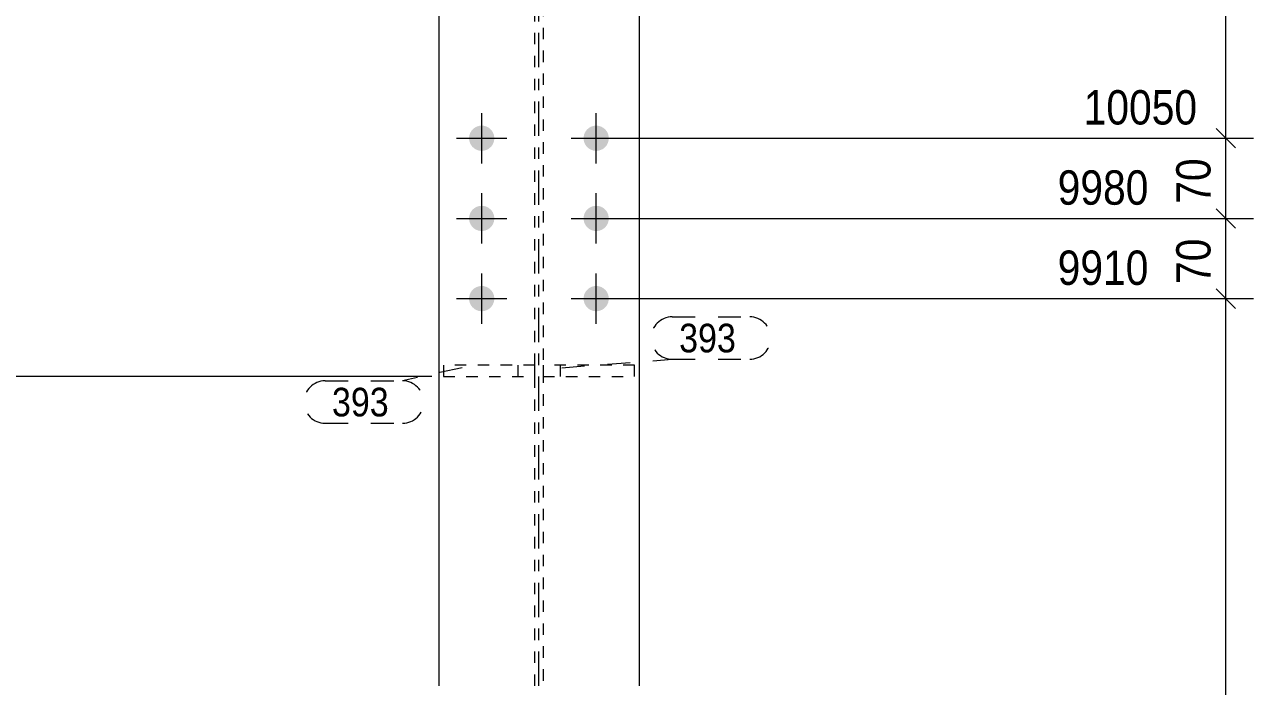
# Model space of a CAD drawing. Header units: millimetres. Extents: x 2 to 825, y 1 to 579.
# Drawn here: x 100.1 to 207.5, y 427 to 484.7 of the extents above; entities that cross this region are included whole.
import ezdxf

# ---------------------------------------------------------------- set-up
doc = ezdxf.new("R2010")
doc.units = ezdxf.units.MM
for name, pattern in [('XKITLINE00', [0]), ('XKITLINE01', [4, 1, -1, 1, -1]), ('XKITLINE02', [4, 2, -2]), ('XKITLINE03', [6, 3, -1, 1, -1])]:
    doc.linetypes.add(name, pattern=pattern)
for name, color, linetype, lineweight in [('Bolt', 3, 'Continuous', 0), ('Dimensions', 7, 'Continuous', 0), ('Part', 2, 'Continuous', 0), ('PartMark', 7, 'Continuous', 0)]:
    doc.layers.add(name, color=color, linetype=linetype, lineweight=lineweight)
doc.styles.add('ARIAL', font='ARIAL.TTF')

# ---------------------------------------------------------------- blocks, each defined once
blk = doc.blocks.new('*A55')
at = {"layer": 'Bolt'}
for points in [[(138.96, 474.84), (138.96, 474.87), (138.96, 474.89), (138.96, 474.92), (138.96, 474.95), (138.97, 474.97), (138.97, 475), (138.98, 475.03), (138.98, 475.05), (138.99, 475.08), (139, 475.11), (139, 475.13), (139.01, 475.16), (139.02, 475.18), (139.03, 475.21), (139.04, 475.23), (139.05, 475.26), (139.06, 475.28), (139.07, 475.31), (139.09, 475.33), (139.1, 475.35), (139.11, 475.38), (139.13, 475.4), (139.14, 475.42), (139.16, 475.45), (139.17, 475.47), (139.19, 475.49), (139.21, 475.51), (139.22, 475.53), (139.24, 475.55), (139.26, 475.57), (139.28, 475.59), (139.3, 475.61), (139.32, 475.63), (139.34, 475.64), (139.36, 475.66), (139.38, 475.68), (139.4, 475.7), (139.42, 475.71), (139.44, 475.73), (139.47, 475.74), (139.49, 475.76), (139.51, 475.77), (139.54, 475.78), (139.56, 475.79), (139.59, 475.81), (139.61, 475.82), (139.64, 475.83), (139.66, 475.84), (139.69, 475.85), (139.71, 475.86), (139.74, 475.86), (139.76, 475.87), (139.79, 475.88), (139.82, 475.89), (139.84, 475.89), (139.87, 475.9), (139.89, 475.9), (139.92, 475.9), (139.95, 475.91), (139.98, 475.91), (140, 475.91), (140.03, 475.91), (140.06, 475.91), (140.08, 475.91), (140.11, 475.91), (140.14, 475.91), (140.16, 475.91), (140.19, 475.9), (140.22, 475.9), (140.24, 475.9), (140.27, 475.89), (140.3, 475.89), (140.32, 475.88), (140.35, 475.87), (140.38, 475.86), (140.4, 475.86), (140.43, 475.85), (140.45, 475.84), (140.48, 475.83), (140.5, 475.82), (140.53, 475.81), (140.55, 475.79), (140.57, 475.78), (140.6, 475.77), (140.62, 475.76), (140.64, 475.74), (140.67, 475.73), (140.69, 475.71), (140.71, 475.7), (140.73, 475.68), (140.75, 475.66), (140.77, 475.64), (140.79, 475.63), (140.81, 475.61), (140.83, 475.59), (140.85, 475.57), (140.87, 475.55), (140.89, 475.53), (140.91, 475.51), (140.92, 475.49), (140.94, 475.47), (140.96, 475.45), (140.97, 475.42), (140.99, 475.4), (141, 475.38), (141.01, 475.35), (141.03, 475.33), (141.04, 475.31), (141.05, 475.28), (141.06, 475.26), (141.07, 475.23), (141.08, 475.21), (141.09, 475.18), (141.1, 475.16), (141.11, 475.13), (141.12, 475.11), (141.12, 475.08), (141.13, 475.05), (141.13, 475.03), (141.14, 475), (141.14, 474.97), (141.15, 474.95), (141.15, 474.92), (141.15, 474.89), (141.15, 474.87), (141.16, 474.84), (141.16, 474.81), (141.16, 474.78), (141.15, 474.76), (141.15, 474.73), (141.15, 474.7), (141.15, 474.68), (141.14, 474.65), (141.14, 474.62), (141.13, 474.6), (141.13, 474.57), (141.12, 474.54), (141.12, 474.52), (141.11, 474.49), (141.1, 474.47), (141.09, 474.44), (141.08, 474.42), (141.07, 474.39), (141.06, 474.37), (141.05, 474.34), (141.04, 474.32), (141.03, 474.29), (141.01, 474.27), (141, 474.25), (140.99, 474.22), (140.97, 474.2), (140.96, 474.18), (140.94, 474.16), (140.92, 474.13), (140.91, 474.11), (140.89, 474.09), (140.87, 474.07), (140.85, 474.05), (140.83, 474.03), (140.81, 474.02), (140.79, 474), (140.77, 473.98), (140.75, 473.96), (140.73, 473.94), (140.71, 473.93), (140.69, 473.91), (140.67, 473.9), (140.64, 473.88), (140.62, 473.87), (140.6, 473.85), (140.57, 473.84), (140.55, 473.83), (140.53, 473.82), (140.5, 473.81), (140.48, 473.8), (140.45, 473.79), (140.43, 473.78), (140.4, 473.77), (140.38, 473.76), (140.35, 473.75), (140.32, 473.74), (140.3, 473.74), (140.27, 473.73), (140.24, 473.73), (140.22, 473.72), (140.19, 473.72), (140.16, 473.72), (140.14, 473.71), (140.11, 473.71), (140.08, 473.71), (140.06, 473.71), (140.03, 473.71), (140, 473.71), (139.98, 473.71), (139.95, 473.72), (139.92, 473.72), (139.89, 473.72), (139.87, 473.73), (139.84, 473.73), (139.82, 473.74), (139.79, 473.74), (139.76, 473.75), (139.74, 473.76), (139.71, 473.77), (139.69, 473.78), (139.66, 473.79), (139.64, 473.8), (139.61, 473.81), (139.59, 473.82), (139.56, 473.83), (139.54, 473.84), (139.51, 473.85), (139.49, 473.87), (139.47, 473.88), (139.44, 473.9), (139.42, 473.91), (139.4, 473.93), (139.38, 473.94), (139.36, 473.96), (139.34, 473.98), (139.32, 474), (139.3, 474.02), (139.28, 474.03), (139.26, 474.05), (139.24, 474.07), (139.22, 474.09), (139.21, 474.11), (139.19, 474.13), (139.17, 474.16), (139.16, 474.18), (139.14, 474.2), (139.13, 474.22), (139.11, 474.25), (139.1, 474.27), (139.09, 474.29), (139.07, 474.32), (139.06, 474.34), (139.05, 474.37), (139.04, 474.39), (139.03, 474.42), (139.02, 474.44), (139.01, 474.47), (139, 474.49), (139, 474.52), (138.99, 474.54), (138.98, 474.57), (138.98, 474.6), (138.97, 474.62), (138.97, 474.65), (138.96, 474.68), (138.96, 474.7), (138.96, 474.73), (138.96, 474.76), (138.96, 474.78), (138.96, 474.81)], [(148.96, 474.84), (148.96, 474.87), (148.96, 474.89), (148.96, 474.92), (148.96, 474.95), (148.97, 474.97), (148.97, 475), (148.98, 475.03), (148.98, 475.05), (148.99, 475.08), (149, 475.11), (149, 475.13), (149.01, 475.16), (149.02, 475.18), (149.03, 475.21), (149.04, 475.23), (149.05, 475.26), (149.06, 475.28), (149.07, 475.31), (149.09, 475.33), (149.1, 475.35), (149.11, 475.38), (149.13, 475.4), (149.14, 475.42), (149.16, 475.45), (149.17, 475.47), (149.19, 475.49), (149.21, 475.51), (149.22, 475.53), (149.24, 475.55), (149.26, 475.57), (149.28, 475.59), (149.3, 475.61), (149.32, 475.63), (149.34, 475.64), (149.36, 475.66), (149.38, 475.68), (149.4, 475.7), (149.42, 475.71), (149.44, 475.73), (149.47, 475.74), (149.49, 475.76), (149.51, 475.77), (149.54, 475.78), (149.56, 475.79), (149.59, 475.81), (149.61, 475.82), (149.64, 475.83), (149.66, 475.84), (149.69, 475.85), (149.71, 475.86), (149.74, 475.86), (149.76, 475.87), (149.79, 475.88), (149.82, 475.89), (149.84, 475.89), (149.87, 475.9), (149.89, 475.9), (149.92, 475.9), (149.95, 475.91), (149.98, 475.91), (150, 475.91), (150.03, 475.91), (150.06, 475.91), (150.08, 475.91), (150.11, 475.91), (150.14, 475.91), (150.16, 475.91), (150.19, 475.9), (150.22, 475.9), (150.24, 475.9), (150.27, 475.89), (150.3, 475.89), (150.32, 475.88), (150.35, 475.87), (150.38, 475.86), (150.4, 475.86), (150.43, 475.85), (150.45, 475.84), (150.48, 475.83), (150.5, 475.82), (150.53, 475.81), (150.55, 475.79), (150.57, 475.78), (150.6, 475.77), (150.62, 475.76), (150.64, 475.74), (150.67, 475.73), (150.69, 475.71), (150.71, 475.7), (150.73, 475.68), (150.75, 475.66), (150.77, 475.64), (150.79, 475.63), (150.81, 475.61), (150.83, 475.59), (150.85, 475.57), (150.87, 475.55), (150.89, 475.53), (150.91, 475.51), (150.92, 475.49), (150.94, 475.47), (150.96, 475.45), (150.97, 475.42), (150.99, 475.4), (151, 475.38), (151.01, 475.35), (151.03, 475.33), (151.04, 475.31), (151.05, 475.28), (151.06, 475.26), (151.07, 475.23), (151.08, 475.21), (151.09, 475.18), (151.1, 475.16), (151.11, 475.13), (151.12, 475.11), (151.12, 475.08), (151.13, 475.05), (151.13, 475.03), (151.14, 475), (151.14, 474.97), (151.15, 474.95), (151.15, 474.92), (151.15, 474.89), (151.15, 474.87), (151.16, 474.84), (151.16, 474.81), (151.16, 474.78), (151.15, 474.76), (151.15, 474.73), (151.15, 474.7), (151.15, 474.68), (151.14, 474.65), (151.14, 474.62), (151.13, 474.6), (151.13, 474.57), (151.12, 474.54), (151.12, 474.52), (151.11, 474.49), (151.1, 474.47), (151.09, 474.44), (151.08, 474.42), (151.07, 474.39), (151.06, 474.37), (151.05, 474.34), (151.04, 474.32), (151.03, 474.29), (151.01, 474.27), (151, 474.25), (150.99, 474.22), (150.97, 474.2), (150.96, 474.18), (150.94, 474.16), (150.92, 474.13), (150.91, 474.11), (150.89, 474.09), (150.87, 474.07), (150.85, 474.05), (150.83, 474.03), (150.81, 474.02), (150.79, 474), (150.77, 473.98), (150.75, 473.96), (150.73, 473.94), (150.71, 473.93), (150.69, 473.91), (150.67, 473.9), (150.64, 473.88), (150.62, 473.87), (150.6, 473.85), (150.57, 473.84), (150.55, 473.83), (150.53, 473.82), (150.5, 473.81), (150.48, 473.8), (150.45, 473.79), (150.43, 473.78), (150.4, 473.77), (150.38, 473.76), (150.35, 473.75), (150.32, 473.74), (150.3, 473.74), (150.27, 473.73), (150.24, 473.73), (150.22, 473.72), (150.19, 473.72), (150.16, 473.72), (150.14, 473.71), (150.11, 473.71), (150.08, 473.71), (150.06, 473.71), (150.03, 473.71), (150, 473.71), (149.98, 473.71), (149.95, 473.72), (149.92, 473.72), (149.89, 473.72), (149.87, 473.73), (149.84, 473.73), (149.82, 473.74), (149.79, 473.74), (149.76, 473.75), (149.74, 473.76), (149.71, 473.77), (149.69, 473.78), (149.66, 473.79), (149.64, 473.8), (149.61, 473.81), (149.59, 473.82), (149.56, 473.83), (149.54, 473.84), (149.51, 473.85), (149.49, 473.87), (149.47, 473.88), (149.44, 473.9), (149.42, 473.91), (149.4, 473.93), (149.38, 473.94), (149.36, 473.96), (149.34, 473.98), (149.32, 474), (149.3, 474.02), (149.28, 474.03), (149.26, 474.05), (149.24, 474.07), (149.22, 474.09), (149.21, 474.11), (149.19, 474.13), (149.17, 474.16), (149.16, 474.18), (149.14, 474.2), (149.13, 474.22), (149.11, 474.25), (149.1, 474.27), (149.09, 474.29), (149.07, 474.32), (149.06, 474.34), (149.05, 474.37), (149.04, 474.39), (149.03, 474.42), (149.02, 474.44), (149.01, 474.47), (149, 474.49), (149, 474.52), (148.99, 474.54), (148.98, 474.57), (148.98, 474.6), (148.97, 474.62), (148.97, 474.65), (148.96, 474.68), (148.96, 474.7), (148.96, 474.73), (148.96, 474.76), (148.96, 474.78), (148.96, 474.81)], [(138.96, 467.84), (138.96, 467.87), (138.96, 467.89), (138.96, 467.92), (138.96, 467.95), (138.97, 467.97), (138.97, 468), (138.98, 468.03), (138.98, 468.05), (138.99, 468.08), (139, 468.11), (139, 468.13), (139.01, 468.16), (139.02, 468.18), (139.03, 468.21), (139.04, 468.23), (139.05, 468.26), (139.06, 468.28), (139.07, 468.31), (139.09, 468.33), (139.1, 468.35), (139.11, 468.38), (139.13, 468.4), (139.14, 468.42), (139.16, 468.45), (139.17, 468.47), (139.19, 468.49), (139.21, 468.51), (139.22, 468.53), (139.24, 468.55), (139.26, 468.57), (139.28, 468.59), (139.3, 468.61), (139.32, 468.63), (139.34, 468.64), (139.36, 468.66), (139.38, 468.68), (139.4, 468.7), (139.42, 468.71), (139.44, 468.73), (139.47, 468.74), (139.49, 468.76), (139.51, 468.77), (139.54, 468.78), (139.56, 468.79), (139.59, 468.81), (139.61, 468.82), (139.64, 468.83), (139.66, 468.84), (139.69, 468.85), (139.71, 468.86), (139.74, 468.86), (139.76, 468.87), (139.79, 468.88), (139.82, 468.89), (139.84, 468.89), (139.87, 468.9), (139.89, 468.9), (139.92, 468.9), (139.95, 468.91), (139.98, 468.91), (140, 468.91), (140.03, 468.91), (140.06, 468.91), (140.08, 468.91), (140.11, 468.91), (140.14, 468.91), (140.16, 468.91), (140.19, 468.9), (140.22, 468.9), (140.24, 468.9), (140.27, 468.89), (140.3, 468.89), (140.32, 468.88), (140.35, 468.87), (140.38, 468.86), (140.4, 468.86), (140.43, 468.85), (140.45, 468.84), (140.48, 468.83), (140.5, 468.82), (140.53, 468.81), (140.55, 468.79), (140.57, 468.78), (140.6, 468.77), (140.62, 468.76), (140.64, 468.74), (140.67, 468.73), (140.69, 468.71), (140.71, 468.7), (140.73, 468.68), (140.75, 468.66), (140.77, 468.64), (140.79, 468.63), (140.81, 468.61), (140.83, 468.59), (140.85, 468.57), (140.87, 468.55), (140.89, 468.53), (140.91, 468.51), (140.92, 468.49), (140.94, 468.47), (140.96, 468.45), (140.97, 468.42), (140.99, 468.4), (141, 468.38), (141.01, 468.35), (141.03, 468.33), (141.04, 468.31), (141.05, 468.28), (141.06, 468.26), (141.07, 468.23), (141.08, 468.21), (141.09, 468.18), (141.1, 468.16), (141.11, 468.13), (141.12, 468.11), (141.12, 468.08), (141.13, 468.05), (141.13, 468.03), (141.14, 468), (141.14, 467.97), (141.15, 467.95), (141.15, 467.92), (141.15, 467.89), (141.15, 467.87), (141.16, 467.84), (141.16, 467.81), (141.16, 467.78), (141.15, 467.76), (141.15, 467.73), (141.15, 467.7), (141.15, 467.68), (141.14, 467.65), (141.14, 467.62), (141.13, 467.6), (141.13, 467.57), (141.12, 467.54), (141.12, 467.52), (141.11, 467.49), (141.1, 467.47), (141.09, 467.44), (141.08, 467.42), (141.07, 467.39), (141.06, 467.37), (141.05, 467.34), (141.04, 467.32), (141.03, 467.29), (141.01, 467.27), (141, 467.25), (140.99, 467.22), (140.97, 467.2), (140.96, 467.18), (140.94, 467.16), (140.92, 467.13), (140.91, 467.11), (140.89, 467.09), (140.87, 467.07), (140.85, 467.05), (140.83, 467.03), (140.81, 467.02), (140.79, 467), (140.77, 466.98), (140.75, 466.96), (140.73, 466.94), (140.71, 466.93), (140.69, 466.91), (140.67, 466.9), (140.64, 466.88), (140.62, 466.87), (140.6, 466.85), (140.57, 466.84), (140.55, 466.83), (140.53, 466.82), (140.5, 466.81), (140.48, 466.8), (140.45, 466.79), (140.43, 466.78), (140.4, 466.77), (140.38, 466.76), (140.35, 466.75), (140.32, 466.74), (140.3, 466.74), (140.27, 466.73), (140.24, 466.73), (140.22, 466.72), (140.19, 466.72), (140.16, 466.72), (140.14, 466.71), (140.11, 466.71), (140.08, 466.71), (140.06, 466.71), (140.03, 466.71), (140, 466.71), (139.98, 466.71), (139.95, 466.72), (139.92, 466.72), (139.89, 466.72), (139.87, 466.73), (139.84, 466.73), (139.82, 466.74), (139.79, 466.74), (139.76, 466.75), (139.74, 466.76), (139.71, 466.77), (139.69, 466.78), (139.66, 466.79), (139.64, 466.8), (139.61, 466.81), (139.59, 466.82), (139.56, 466.83), (139.54, 466.84), (139.51, 466.85), (139.49, 466.87), (139.47, 466.88), (139.44, 466.9), (139.42, 466.91), (139.4, 466.93), (139.38, 466.94), (139.36, 466.96), (139.34, 466.98), (139.32, 467), (139.3, 467.02), (139.28, 467.03), (139.26, 467.05), (139.24, 467.07), (139.22, 467.09), (139.21, 467.11), (139.19, 467.13), (139.17, 467.16), (139.16, 467.18), (139.14, 467.2), (139.13, 467.22), (139.11, 467.25), (139.1, 467.27), (139.09, 467.29), (139.07, 467.32), (139.06, 467.34), (139.05, 467.37), (139.04, 467.39), (139.03, 467.42), (139.02, 467.44), (139.01, 467.47), (139, 467.49), (139, 467.52), (138.99, 467.54), (138.98, 467.57), (138.98, 467.6), (138.97, 467.62), (138.97, 467.65), (138.96, 467.68), (138.96, 467.7), (138.96, 467.73), (138.96, 467.76), (138.96, 467.78), (138.96, 467.81)], [(148.96, 467.84), (148.96, 467.87), (148.96, 467.89), (148.96, 467.92), (148.96, 467.95), (148.97, 467.97), (148.97, 468), (148.98, 468.03), (148.98, 468.05), (148.99, 468.08), (149, 468.11), (149, 468.13), (149.01, 468.16), (149.02, 468.18), (149.03, 468.21), (149.04, 468.23), (149.05, 468.26), (149.06, 468.28), (149.07, 468.31), (149.09, 468.33), (149.1, 468.35), (149.11, 468.38), (149.13, 468.4), (149.14, 468.42), (149.16, 468.45), (149.17, 468.47), (149.19, 468.49), (149.21, 468.51), (149.22, 468.53), (149.24, 468.55), (149.26, 468.57), (149.28, 468.59), (149.3, 468.61), (149.32, 468.63), (149.34, 468.64), (149.36, 468.66), (149.38, 468.68), (149.4, 468.7), (149.42, 468.71), (149.44, 468.73), (149.47, 468.74), (149.49, 468.76), (149.51, 468.77), (149.54, 468.78), (149.56, 468.79), (149.59, 468.81), (149.61, 468.82), (149.64, 468.83), (149.66, 468.84), (149.69, 468.85), (149.71, 468.86), (149.74, 468.86), (149.76, 468.87), (149.79, 468.88), (149.82, 468.89), (149.84, 468.89), (149.87, 468.9), (149.89, 468.9), (149.92, 468.9), (149.95, 468.91), (149.98, 468.91), (150, 468.91), (150.03, 468.91), (150.06, 468.91), (150.08, 468.91), (150.11, 468.91), (150.14, 468.91), (150.16, 468.91), (150.19, 468.9), (150.22, 468.9), (150.24, 468.9), (150.27, 468.89), (150.3, 468.89), (150.32, 468.88), (150.35, 468.87), (150.38, 468.86), (150.4, 468.86), (150.43, 468.85), (150.45, 468.84), (150.48, 468.83), (150.5, 468.82), (150.53, 468.81), (150.55, 468.79), (150.57, 468.78), (150.6, 468.77), (150.62, 468.76), (150.64, 468.74), (150.67, 468.73), (150.69, 468.71), (150.71, 468.7), (150.73, 468.68), (150.75, 468.66), (150.77, 468.64), (150.79, 468.63), (150.81, 468.61), (150.83, 468.59), (150.85, 468.57), (150.87, 468.55), (150.89, 468.53), (150.91, 468.51), (150.92, 468.49), (150.94, 468.47), (150.96, 468.45), (150.97, 468.42), (150.99, 468.4), (151, 468.38), (151.01, 468.35), (151.03, 468.33), (151.04, 468.31), (151.05, 468.28), (151.06, 468.26), (151.07, 468.23), (151.08, 468.21), (151.09, 468.18), (151.1, 468.16), (151.11, 468.13), (151.12, 468.11), (151.12, 468.08), (151.13, 468.05), (151.13, 468.03), (151.14, 468), (151.14, 467.97), (151.15, 467.95), (151.15, 467.92), (151.15, 467.89), (151.15, 467.87), (151.16, 467.84), (151.16, 467.81), (151.16, 467.78), (151.15, 467.76), (151.15, 467.73), (151.15, 467.7), (151.15, 467.68), (151.14, 467.65), (151.14, 467.62), (151.13, 467.6), (151.13, 467.57), (151.12, 467.54), (151.12, 467.52), (151.11, 467.49), (151.1, 467.47), (151.09, 467.44), (151.08, 467.42), (151.07, 467.39), (151.06, 467.37), (151.05, 467.34), (151.04, 467.32), (151.03, 467.29), (151.01, 467.27), (151, 467.25), (150.99, 467.22), (150.97, 467.2), (150.96, 467.18), (150.94, 467.16), (150.92, 467.13), (150.91, 467.11), (150.89, 467.09), (150.87, 467.07), (150.85, 467.05), (150.83, 467.03), (150.81, 467.02), (150.79, 467), (150.77, 466.98), (150.75, 466.96), (150.73, 466.94), (150.71, 466.93), (150.69, 466.91), (150.67, 466.9), (150.64, 466.88), (150.62, 466.87), (150.6, 466.85), (150.57, 466.84), (150.55, 466.83), (150.53, 466.82), (150.5, 466.81), (150.48, 466.8), (150.45, 466.79), (150.43, 466.78), (150.4, 466.77), (150.38, 466.76), (150.35, 466.75), (150.32, 466.74), (150.3, 466.74), (150.27, 466.73), (150.24, 466.73), (150.22, 466.72), (150.19, 466.72), (150.16, 466.72), (150.14, 466.71), (150.11, 466.71), (150.08, 466.71), (150.06, 466.71), (150.03, 466.71), (150, 466.71), (149.98, 466.71), (149.95, 466.72), (149.92, 466.72), (149.89, 466.72), (149.87, 466.73), (149.84, 466.73), (149.82, 466.74), (149.79, 466.74), (149.76, 466.75), (149.74, 466.76), (149.71, 466.77), (149.69, 466.78), (149.66, 466.79), (149.64, 466.8), (149.61, 466.81), (149.59, 466.82), (149.56, 466.83), (149.54, 466.84), (149.51, 466.85), (149.49, 466.87), (149.47, 466.88), (149.44, 466.9), (149.42, 466.91), (149.4, 466.93), (149.38, 466.94), (149.36, 466.96), (149.34, 466.98), (149.32, 467), (149.3, 467.02), (149.28, 467.03), (149.26, 467.05), (149.24, 467.07), (149.22, 467.09), (149.21, 467.11), (149.19, 467.13), (149.17, 467.16), (149.16, 467.18), (149.14, 467.2), (149.13, 467.22), (149.11, 467.25), (149.1, 467.27), (149.09, 467.29), (149.07, 467.32), (149.06, 467.34), (149.05, 467.37), (149.04, 467.39), (149.03, 467.42), (149.02, 467.44), (149.01, 467.47), (149, 467.49), (149, 467.52), (148.99, 467.54), (148.98, 467.57), (148.98, 467.6), (148.97, 467.62), (148.97, 467.65), (148.96, 467.68), (148.96, 467.7), (148.96, 467.73), (148.96, 467.76), (148.96, 467.78), (148.96, 467.81)], [(138.96, 460.84), (138.96, 460.87), (138.96, 460.89), (138.96, 460.92), (138.96, 460.95), (138.97, 460.97), (138.97, 461), (138.98, 461.03), (138.98, 461.05), (138.99, 461.08), (139, 461.11), (139, 461.13), (139.01, 461.16), (139.02, 461.18), (139.03, 461.21), (139.04, 461.23), (139.05, 461.26), (139.06, 461.28), (139.07, 461.31), (139.09, 461.33), (139.1, 461.35), (139.11, 461.38), (139.13, 461.4), (139.14, 461.42), (139.16, 461.45), (139.17, 461.47), (139.19, 461.49), (139.21, 461.51), (139.22, 461.53), (139.24, 461.55), (139.26, 461.57), (139.28, 461.59), (139.3, 461.61), (139.32, 461.63), (139.34, 461.64), (139.36, 461.66), (139.38, 461.68), (139.4, 461.7), (139.42, 461.71), (139.44, 461.73), (139.47, 461.74), (139.49, 461.76), (139.51, 461.77), (139.54, 461.78), (139.56, 461.79), (139.59, 461.81), (139.61, 461.82), (139.64, 461.83), (139.66, 461.84), (139.69, 461.85), (139.71, 461.86), (139.74, 461.86), (139.76, 461.87), (139.79, 461.88), (139.82, 461.89), (139.84, 461.89), (139.87, 461.9), (139.89, 461.9), (139.92, 461.9), (139.95, 461.91), (139.98, 461.91), (140, 461.91), (140.03, 461.91), (140.06, 461.91), (140.08, 461.91), (140.11, 461.91), (140.14, 461.91), (140.16, 461.91), (140.19, 461.9), (140.22, 461.9), (140.24, 461.9), (140.27, 461.89), (140.3, 461.89), (140.32, 461.88), (140.35, 461.87), (140.38, 461.86), (140.4, 461.86), (140.43, 461.85), (140.45, 461.84), (140.48, 461.83), (140.5, 461.82), (140.53, 461.81), (140.55, 461.79), (140.57, 461.78), (140.6, 461.77), (140.62, 461.76), (140.64, 461.74), (140.67, 461.73), (140.69, 461.71), (140.71, 461.7), (140.73, 461.68), (140.75, 461.66), (140.77, 461.64), (140.79, 461.63), (140.81, 461.61), (140.83, 461.59), (140.85, 461.57), (140.87, 461.55), (140.89, 461.53), (140.91, 461.51), (140.92, 461.49), (140.94, 461.47), (140.96, 461.45), (140.97, 461.42), (140.99, 461.4), (141, 461.38), (141.01, 461.35), (141.03, 461.33), (141.04, 461.31), (141.05, 461.28), (141.06, 461.26), (141.07, 461.23), (141.08, 461.21), (141.09, 461.18), (141.1, 461.16), (141.11, 461.13), (141.12, 461.11), (141.12, 461.08), (141.13, 461.05), (141.13, 461.03), (141.14, 461), (141.14, 460.97), (141.15, 460.95), (141.15, 460.92), (141.15, 460.89), (141.15, 460.87), (141.16, 460.84), (141.16, 460.81), (141.16, 460.78), (141.15, 460.76), (141.15, 460.73), (141.15, 460.7), (141.15, 460.68), (141.14, 460.65), (141.14, 460.62), (141.13, 460.6), (141.13, 460.57), (141.12, 460.54), (141.12, 460.52), (141.11, 460.49), (141.1, 460.47), (141.09, 460.44), (141.08, 460.42), (141.07, 460.39), (141.06, 460.37), (141.05, 460.34), (141.04, 460.32), (141.03, 460.29), (141.01, 460.27), (141, 460.25), (140.99, 460.22), (140.97, 460.2), (140.96, 460.18), (140.94, 460.16), (140.92, 460.13), (140.91, 460.11), (140.89, 460.09), (140.87, 460.07), (140.85, 460.05), (140.83, 460.03), (140.81, 460.02), (140.79, 460), (140.77, 459.98), (140.75, 459.96), (140.73, 459.94), (140.71, 459.93), (140.69, 459.91), (140.67, 459.9), (140.64, 459.88), (140.62, 459.87), (140.6, 459.85), (140.57, 459.84), (140.55, 459.83), (140.53, 459.82), (140.5, 459.81), (140.48, 459.8), (140.45, 459.79), (140.43, 459.78), (140.4, 459.77), (140.38, 459.76), (140.35, 459.75), (140.32, 459.74), (140.3, 459.74), (140.27, 459.73), (140.24, 459.73), (140.22, 459.72), (140.19, 459.72), (140.16, 459.72), (140.14, 459.71), (140.11, 459.71), (140.08, 459.71), (140.06, 459.71), (140.03, 459.71), (140, 459.71), (139.98, 459.71), (139.95, 459.72), (139.92, 459.72), (139.89, 459.72), (139.87, 459.73), (139.84, 459.73), (139.82, 459.74), (139.79, 459.74), (139.76, 459.75), (139.74, 459.76), (139.71, 459.77), (139.69, 459.78), (139.66, 459.79), (139.64, 459.8), (139.61, 459.81), (139.59, 459.82), (139.56, 459.83), (139.54, 459.84), (139.51, 459.85), (139.49, 459.87), (139.47, 459.88), (139.44, 459.9), (139.42, 459.91), (139.4, 459.93), (139.38, 459.94), (139.36, 459.96), (139.34, 459.98), (139.32, 460), (139.3, 460.02), (139.28, 460.03), (139.26, 460.05), (139.24, 460.07), (139.22, 460.09), (139.21, 460.11), (139.19, 460.13), (139.17, 460.16), (139.16, 460.18), (139.14, 460.2), (139.13, 460.22), (139.11, 460.25), (139.1, 460.27), (139.09, 460.29), (139.07, 460.32), (139.06, 460.34), (139.05, 460.37), (139.04, 460.39), (139.03, 460.42), (139.02, 460.44), (139.01, 460.47), (139, 460.49), (139, 460.52), (138.99, 460.54), (138.98, 460.57), (138.98, 460.6), (138.97, 460.62), (138.97, 460.65), (138.96, 460.68), (138.96, 460.7), (138.96, 460.73), (138.96, 460.76), (138.96, 460.78), (138.96, 460.81)], [(148.96, 460.84), (148.96, 460.87), (148.96, 460.89), (148.96, 460.92), (148.96, 460.95), (148.97, 460.97), (148.97, 461), (148.98, 461.03), (148.98, 461.05), (148.99, 461.08), (149, 461.11), (149, 461.13), (149.01, 461.16), (149.02, 461.18), (149.03, 461.21), (149.04, 461.23), (149.05, 461.26), (149.06, 461.28), (149.07, 461.31), (149.09, 461.33), (149.1, 461.35), (149.11, 461.38), (149.13, 461.4), (149.14, 461.42), (149.16, 461.45), (149.17, 461.47), (149.19, 461.49), (149.21, 461.51), (149.22, 461.53), (149.24, 461.55), (149.26, 461.57), (149.28, 461.59), (149.3, 461.61), (149.32, 461.63), (149.34, 461.64), (149.36, 461.66), (149.38, 461.68), (149.4, 461.7), (149.42, 461.71), (149.44, 461.73), (149.47, 461.74), (149.49, 461.76), (149.51, 461.77), (149.54, 461.78), (149.56, 461.79), (149.59, 461.81), (149.61, 461.82), (149.64, 461.83), (149.66, 461.84), (149.69, 461.85), (149.71, 461.86), (149.74, 461.86), (149.76, 461.87), (149.79, 461.88), (149.82, 461.89), (149.84, 461.89), (149.87, 461.9), (149.89, 461.9), (149.92, 461.9), (149.95, 461.91), (149.98, 461.91), (150, 461.91), (150.03, 461.91), (150.06, 461.91), (150.08, 461.91), (150.11, 461.91), (150.14, 461.91), (150.16, 461.91), (150.19, 461.9), (150.22, 461.9), (150.24, 461.9), (150.27, 461.89), (150.3, 461.89), (150.32, 461.88), (150.35, 461.87), (150.38, 461.86), (150.4, 461.86), (150.43, 461.85), (150.45, 461.84), (150.48, 461.83), (150.5, 461.82), (150.53, 461.81), (150.55, 461.79), (150.57, 461.78), (150.6, 461.77), (150.62, 461.76), (150.64, 461.74), (150.67, 461.73), (150.69, 461.71), (150.71, 461.7), (150.73, 461.68), (150.75, 461.66), (150.77, 461.64), (150.79, 461.63), (150.81, 461.61), (150.83, 461.59), (150.85, 461.57), (150.87, 461.55), (150.89, 461.53), (150.91, 461.51), (150.92, 461.49), (150.94, 461.47), (150.96, 461.45), (150.97, 461.42), (150.99, 461.4), (151, 461.38), (151.01, 461.35), (151.03, 461.33), (151.04, 461.31), (151.05, 461.28), (151.06, 461.26), (151.07, 461.23), (151.08, 461.21), (151.09, 461.18), (151.1, 461.16), (151.11, 461.13), (151.12, 461.11), (151.12, 461.08), (151.13, 461.05), (151.13, 461.03), (151.14, 461), (151.14, 460.97), (151.15, 460.95), (151.15, 460.92), (151.15, 460.89), (151.15, 460.87), (151.16, 460.84), (151.16, 460.81), (151.16, 460.78), (151.15, 460.76), (151.15, 460.73), (151.15, 460.7), (151.15, 460.68), (151.14, 460.65), (151.14, 460.62), (151.13, 460.6), (151.13, 460.57), (151.12, 460.54), (151.12, 460.52), (151.11, 460.49), (151.1, 460.47), (151.09, 460.44), (151.08, 460.42), (151.07, 460.39), (151.06, 460.37), (151.05, 460.34), (151.04, 460.32), (151.03, 460.29), (151.01, 460.27), (151, 460.25), (150.99, 460.22), (150.97, 460.2), (150.96, 460.18), (150.94, 460.16), (150.92, 460.13), (150.91, 460.11), (150.89, 460.09), (150.87, 460.07), (150.85, 460.05), (150.83, 460.03), (150.81, 460.02), (150.79, 460), (150.77, 459.98), (150.75, 459.96), (150.73, 459.94), (150.71, 459.93), (150.69, 459.91), (150.67, 459.9), (150.64, 459.88), (150.62, 459.87), (150.6, 459.85), (150.57, 459.84), (150.55, 459.83), (150.53, 459.82), (150.5, 459.81), (150.48, 459.8), (150.45, 459.79), (150.43, 459.78), (150.4, 459.77), (150.38, 459.76), (150.35, 459.75), (150.32, 459.74), (150.3, 459.74), (150.27, 459.73), (150.24, 459.73), (150.22, 459.72), (150.19, 459.72), (150.16, 459.72), (150.14, 459.71), (150.11, 459.71), (150.08, 459.71), (150.06, 459.71), (150.03, 459.71), (150, 459.71), (149.98, 459.71), (149.95, 459.72), (149.92, 459.72), (149.89, 459.72), (149.87, 459.73), (149.84, 459.73), (149.82, 459.74), (149.79, 459.74), (149.76, 459.75), (149.74, 459.76), (149.71, 459.77), (149.69, 459.78), (149.66, 459.79), (149.64, 459.8), (149.61, 459.81), (149.59, 459.82), (149.56, 459.83), (149.54, 459.84), (149.51, 459.85), (149.49, 459.87), (149.47, 459.88), (149.44, 459.9), (149.42, 459.91), (149.4, 459.93), (149.38, 459.94), (149.36, 459.96), (149.34, 459.98), (149.32, 460), (149.3, 460.02), (149.28, 460.03), (149.26, 460.05), (149.24, 460.07), (149.22, 460.09), (149.21, 460.11), (149.19, 460.13), (149.17, 460.16), (149.16, 460.18), (149.14, 460.2), (149.13, 460.22), (149.11, 460.25), (149.1, 460.27), (149.09, 460.29), (149.07, 460.32), (149.06, 460.34), (149.05, 460.37), (149.04, 460.39), (149.03, 460.42), (149.02, 460.44), (149.01, 460.47), (149, 460.49), (149, 460.52), (148.99, 460.54), (148.98, 460.57), (148.98, 460.6), (148.97, 460.62), (148.97, 460.65), (148.96, 460.68), (148.96, 460.7), (148.96, 460.73), (148.96, 460.76), (148.96, 460.78), (148.96, 460.81)]]:
    blk.add_hatch(color=3, dxfattribs=at).paths.add_polyline_path(points, flags=17)
at = {"layer": 'Bolt', "color": 3, "linetype": 'XKITLINE00', "lineweight": 0}
for p, q in [((140.06, 472.61), (140.06, 477.01)), ((150.06, 472.61), (150.06, 477.01)), ((137.86, 474.81), (142.26, 474.81)), ((147.86, 474.81), (152.26, 474.81)), ((140.06, 465.61), (140.06, 470.01)), ((150.06, 465.61), (150.06, 470.01)), ((137.86, 467.81), (142.26, 467.81)), ((147.86, 467.81), (152.26, 467.81)), ((140.06, 458.61), (140.06, 463.01)), ((150.06, 458.61), (150.06, 463.01)), ((137.86, 460.81), (142.26, 460.81)), ((147.86, 460.81), (152.26, 460.81))]:
    blk.add_line(p, q, dxfattribs=at)
blk = doc.blocks.new('*A70')
at = {"layer": 'Part', "color": 7, "linetype": 'XKITLINE03', "lineweight": 0}
blk.add_line((145.06, 427.01), (145.06, 530.73), dxfattribs=at)
at = {"layer": 'Part', "color": 2, "linetype": 'XKITLINE00', "lineweight": 0}
for p, q in [((136.31, 522.57), (136.31, 427.01)), ((153.81, 493.6), (153.81, 427.01))]:
    blk.add_line(p, q, dxfattribs=at)
at = {"layer": 'Part', "color": 7, "linetype": 'XKITLINE01', "lineweight": 0}
for p, q in [((144.71, 427.01), (144.71, 522.46)), ((145.41, 522.46), (145.41, 427.01))]:
    blk.add_line(p, q, dxfattribs=at)
blk = doc.blocks.new('*A71')
at = {"layer": 'Part', "color": 7, "linetype": 'XKITLINE01', "lineweight": 0}
for p, q in [((144.71, 455.01), (136.71, 455.01)), ((136.71, 455.01), (136.71, 454.01)), ((136.71, 454.01), (144.71, 454.01)), ((143.21, 455.01), (143.21, 454.01)), ((144.71, 454.01), (144.71, 455.01))]:
    blk.add_line(p, q, dxfattribs=at)
blk = doc.blocks.new('*A72')
at = {"layer": 'Part', "color": 7, "linetype": 'XKITLINE01', "lineweight": 0}
for p, q in [((153.41, 455.01), (145.41, 455.01)), ((145.41, 455.01), (145.41, 454.01)), ((145.41, 454.01), (153.41, 454.01)), ((146.91, 455.01), (146.91, 454.01)), ((153.41, 454.01), (153.41, 455.01))]:
    blk.add_line(p, q, dxfattribs=at)
blk = doc.blocks.new('*A225')
at = {"layer": 'Dimensions', "color": 7, "linetype": 'XKITLINE00', "lineweight": 0}
for p, q in [((204.21, 505.66), (205.9, 503.96)), ((151.06, 504.81), (207.46, 504.81)), ((205.06, 474.81), (205.06, 504.81)), ((204.21, 475.66), (205.9, 473.96)), ((151.06, 474.81), (207.46, 474.81))]:
    blk.add_line(p, q, dxfattribs=at)
at = {"layer": 'Dimensions', "color": 3}
for p in [(205.06, 504.81), (205.06, 474.81)]:
    blk.add_point(p, dxfattribs=at)
at = {"layer": 'Dimensions', "color": 3, "style": 'ARIAL', "width": 0.85}
blk.add_text('10350', height=3, dxfattribs=at).set_placement((188.13, 506.01))
blk.add_text('300', height=3, rotation=90.0002, dxfattribs=at).set_placement((203.71, 486.47))
blk = doc.blocks.new('*A226')
at = {"layer": 'Dimensions', "color": 7, "linetype": 'XKITLINE00', "lineweight": 0}
for p, q in [((204.21, 475.66), (205.9, 473.96)), ((151.06, 474.81), (207.46, 474.81)), ((205.06, 467.81), (205.06, 474.81)), ((204.21, 468.66), (205.9, 466.96)), ((151.06, 467.81), (207.46, 467.81))]:
    blk.add_line(p, q, dxfattribs=at)
at = {"layer": 'Dimensions', "color": 3}
for p in [(205.06, 474.81), (205.06, 467.81)]:
    blk.add_point(p, dxfattribs=at)
at = {"layer": 'Dimensions', "color": 3, "style": 'ARIAL', "width": 0.85}
blk.add_text('10050', height=3, dxfattribs=at).set_placement((192.63, 476.01))
blk.add_text('70', height=3, rotation=90.0002, dxfattribs=at).set_placement((203.71, 469.09))
blk = doc.blocks.new('*A227')
at = {"layer": 'Dimensions', "color": 7, "linetype": 'XKITLINE00', "lineweight": 0}
for p, q in [((204.21, 468.66), (205.9, 466.96)), ((151.06, 467.81), (207.46, 467.81)), ((205.06, 460.81), (205.06, 467.81)), ((204.21, 461.66), (205.9, 459.96)), ((151.06, 460.81), (207.46, 460.81))]:
    blk.add_line(p, q, dxfattribs=at)
at = {"layer": 'Dimensions', "color": 3}
for p in [(205.06, 467.81), (205.06, 460.81)]:
    blk.add_point(p, dxfattribs=at)
at = {"layer": 'Dimensions', "color": 3, "style": 'ARIAL', "width": 0.85}
blk.add_text('9980', height=3, dxfattribs=at).set_placement((190.36, 469.01))
blk.add_text('70', height=3, rotation=90.0002, dxfattribs=at).set_placement((203.71, 462.09))
blk = doc.blocks.new('*A233')
at = {"layer": 'Dimensions', "color": 7, "linetype": 'XKITLINE00', "lineweight": 0}
blk.add_line((135.71, 454.01), (82.21, 454.01), dxfattribs=at)
blk = doc.blocks.new('*A234')
at = {"layer": 'Dimensions', "color": 7, "linetype": 'XKITLINE00', "lineweight": 0}
for p, q in [((84.21, 493.16), (85.9, 491.47)), ((143.71, 492.32), (82.21, 492.32)), ((85.06, 454.01), (85.06, 492.32)), ((135.71, 454.01), (82.21, 454.01)), ((84.21, 454.86), (85.9, 453.16))]:
    blk.add_line(p, q, dxfattribs=at)
at = {"layer": 'Dimensions', "color": 3}
for p in [(85.06, 492.32), (85.06, 454.01)]:
    blk.add_point(p, dxfattribs=at)
at = {"layer": 'Dimensions', "color": 3, "style": 'ARIAL', "width": 0.85}
blk.add_text('10225', height=3, dxfattribs=at).set_placement((86.36, 493.52))
blk.add_text('383', height=3, rotation=90.0002, dxfattribs=at).set_placement((83.71, 469.83))
blk = doc.blocks.new('*A237')
at = {"layer": 'Dimensions', "color": 7, "linetype": 'XKITLINE00', "lineweight": 0}
for p, q in [((204.21, 461.66), (205.9, 459.96)), ((151.06, 460.81), (207.46, 460.81)), ((205.06, 69.55), (205.06, 460.81))]:
    blk.add_line(p, q, dxfattribs=at)
at = {"layer": 'Dimensions', "color": 3}
blk.add_point((205.06, 460.81), dxfattribs=at)
at = {"layer": 'Dimensions', "color": 3, "style": 'ARIAL', "width": 0.85}
blk.add_text('9910', height=3, dxfattribs=at).set_placement((190.36, 462.01))
blk = doc.blocks.new('*A255')
at = {"layer": 'PartMark', "color": 7, "linetype": 'XKITLINE02', "lineweight": 0}
for p, q in [((156.7, 459.22), (163.46, 459.22)), ((147.04, 454.78), (156.7, 455.52)), ((156.7, 455.52), (163.46, 455.52))]:
    blk.add_line(p, q, dxfattribs=at)
for centre, start, end in [((156.7, 457.37), 90, 270), ((163.46, 457.37), 270, 90)]:
    blk.add_arc(centre, 1.85, start, end, dxfattribs=at)
at = {"layer": 'PartMark', "color": 3, "style": 'ARIAL', "width": 0.85}
blk.add_text('393', height=2.5, dxfattribs=at).set_placement((157.3, 456.12))
blk = doc.blocks.new('*A256')
at = {"layer": 'PartMark', "color": 7, "linetype": 'XKITLINE02', "lineweight": 0}
for p, q in [((138.34, 454.78), (133.14, 453.63)), ((126.38, 453.63), (133.14, 453.63)), ((126.38, 449.93), (133.14, 449.93))]:
    blk.add_line(p, q, dxfattribs=at)
for centre, start, end in [((126.38, 451.78), 90, 270), ((133.14, 451.78), 270, 90)]:
    blk.add_arc(centre, 1.85, start, end, dxfattribs=at)
at = {"layer": 'PartMark', "color": 3, "style": 'ARIAL', "width": 0.85}
blk.add_text('393', height=2.5, dxfattribs=at).set_placement((126.98, 450.53))

msp = doc.modelspace()

# ---------------------------------------------------------------- block references
at = {"lineweight": 0}
for name in ['*A55', '*A225', '*A234', '*A226', '*A227', '*A237', '*A255', '*A233', '*A256', '*A71', '*A72']:
    msp.add_blockref(name, (0, 0), dxfattribs=at)
at = {"layer": 'Part', "lineweight": 0}
msp.add_blockref('*A70', (0, 0), dxfattribs=at)

doc.saveas('drawing.dxf')
